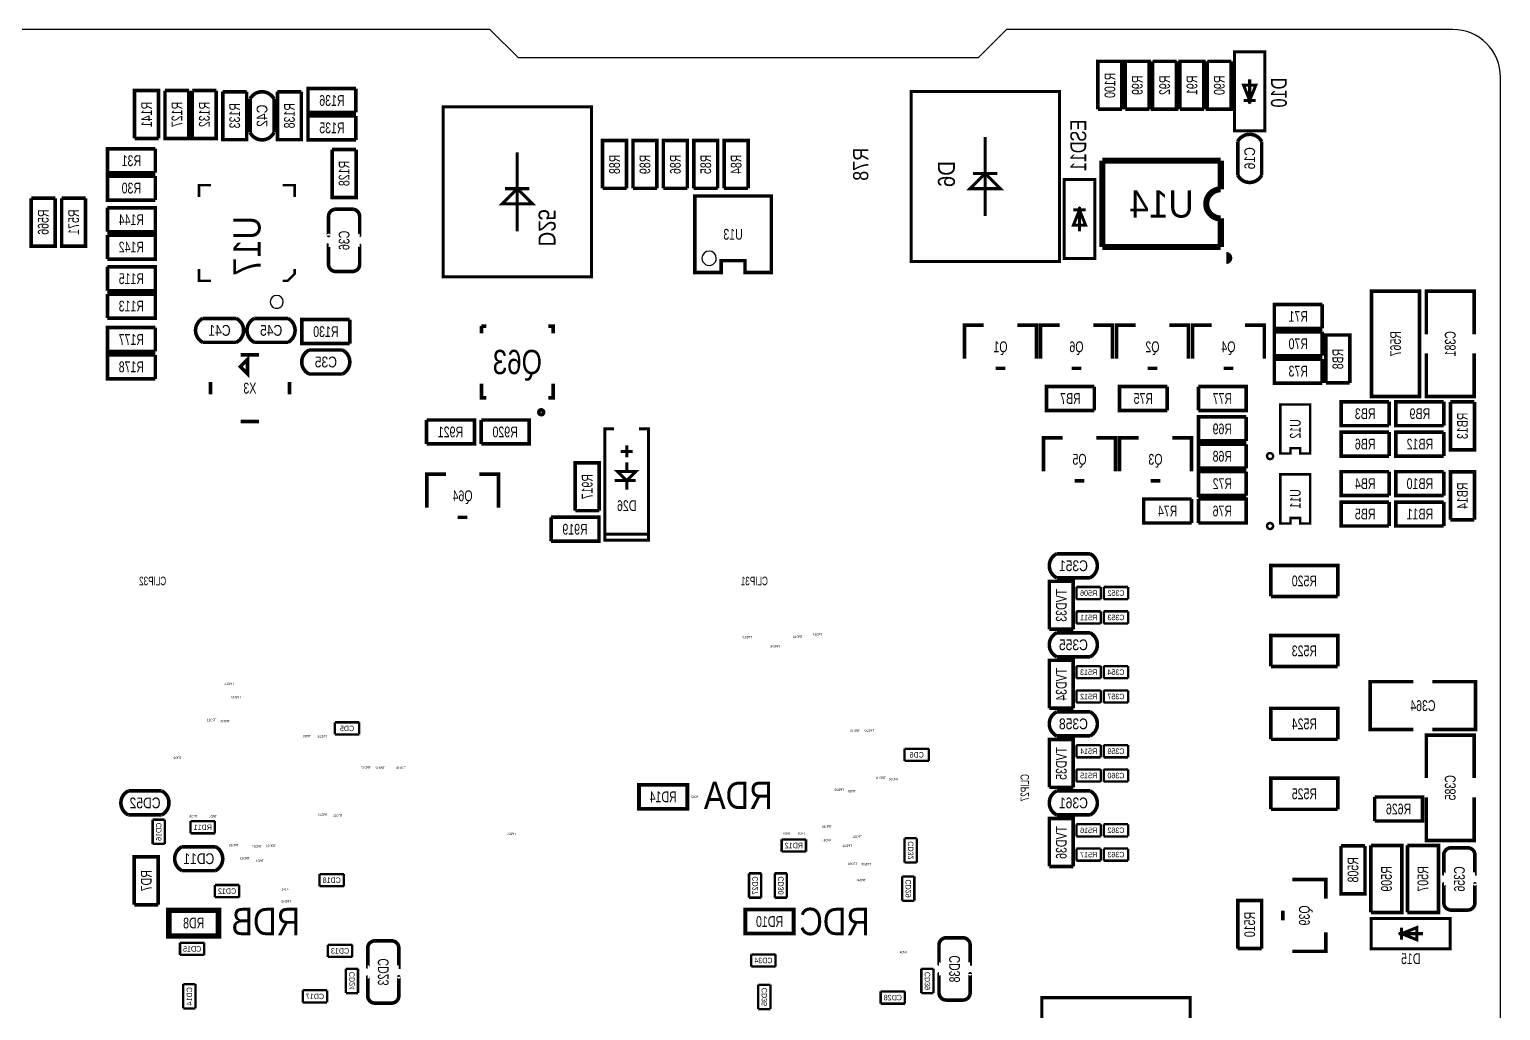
# Model space of a CAD drawing. Extents: x 0 to 194, y 0 to 132.
# Drawn here: x 132.5 to 194, y 91 to 132 of the extents above; entities that cross this region are included whole.
import ezdxf
from ezdxf.enums import TextEntityAlignment as Align

# ---------------------------------------------------------------- set-up
doc = ezdxf.new("R2010")
doc.units = 0
for name, color, linetype in [('BG_DESIGN_OUTLINE', 200, 'CONTINUOUS'), ('BG_SILKSCREEN_BOTTOM', 254, 'CONTINUOUS'), ('PG_SILKSCREEN_BOTTOM', 152, 'CONTINUOUS'), ('PG_SILKSCREEN_BOTTOM_OUTLINE', 152, 'CONTINUOUS'), ('RD_ASSEMBLY_BOTTOM', 142, 'CONTINUOUS')]:
    doc.layers.add(name, color=color, linetype=linetype)

msp = doc.modelspace()

# ---------------------------------------------------------------- linework, layer by layer
at = {"layer": 'BG_DESIGN_OUTLINE'}
msp.add_lwpolyline([(1.999996, 0), (131.372102, 0), (131.372102, 1.727962), (135.672068, 1.727962), (135.672068, 3.52806), (141.771878, 3.52806), (141.771878, 1.727962), (152.436068, 1.727962), (152.436068, 3.52806), (158.535878, 3.52806), (158.535878, 1.727962), (162.836352, 1.727962), (162.836352, 0), (192.000124, 0, 0.414201), (194.00012, 1.999996), (194.00012, 129.999994, 0.414202), (192.000124, 131.99999), (173.355, 131.99999), (172.16501, 130.81), (152.95499, 130.81), (151.765, 131.99999), (1.999996, 131.99999, 0.414213), (0, 129.999994), (0, 1.999996, 0.414212)], format="xyb", close=True, dxfattribs=at)
at = {"layer": 'BG_SILKSCREEN_BOTTOM', "const_width": 0.1524}
for points in [[(157.988, 100.457), (160.02, 100.457), (160.02, 99.441), (157.988, 99.441), (157.988, 100.457)], [(138.43, 95.25), (140.462, 95.25), (140.462, 94.107), (138.303, 94.107), (138.303, 95.25), (138.43, 95.25)], [(162.433, 95.25), (164.465, 95.25), (164.465, 94.234), (162.433, 94.234), (162.433, 95.25)]]:
    msp.add_lwpolyline(points, dxfattribs=at)
at = {"layer": 'PG_SILKSCREEN_BOTTOM'}
for points, const_width in [([(182.88, 131.064), (182.88, 127.762), (184.15, 127.762), (184.15, 131.064), (182.88, 131.064)], 0.127), ([(183.515, 129.032), (183.769, 129.667), (183.261, 129.667), (183.515, 129.032)], 0.127), ([(183.515, 129.921), (183.515, 128.905)], 0.127), ([(169.36593, 122.307096), (169.36593, 129.406904), (175.56607, 129.406904), (175.56607, 122.307096), (169.36593, 122.307096)], 0.127), ([(149.80793, 121.672096), (149.80793, 128.771904), (156.00807, 128.771904), (156.00807, 121.672096), (149.80793, 121.672096)], 0.127), ([(183.261, 129.032), (183.769, 129.032)], 0.127), ([(172.466, 124.206), (172.466, 127.508)], 0.127), ([(152.908, 123.571), (152.908, 126.873)], 0.127), ([(172.974, 125.349), (171.831, 125.349), (172.466, 125.984), (173.101, 125.349), (172.974, 125.349)], 0.127), ([(172.974, 125.984), (171.958, 125.984)], 0.127), ([(177.3555, 126.5174), (182.3085, 126.5174)], 0.254), ([(177.3555, 122.9106), (177.3555, 126.5174)], 0.254), ([(182.3085, 125.3236), (182.3085, 126.5174)], 0.254), ([(140.10386, 125.49378), (139.60602, 125.49378), (139.60602, 124.99594)], 0.09906), ([(143.10614, 125.49378), (143.60398, 125.49378), (143.60398, 124.99594)], 0.09906), ([(153.416, 124.714), (152.273, 124.714), (152.908, 125.349), (153.543, 124.714), (153.416, 124.714)], 0.127), ([(177.038, 122.428), (177.038, 125.73), (175.768, 125.73), (175.768, 122.428), (177.038, 122.428)], 0.127), ([(153.416, 125.349), (152.4, 125.349)], 0.127), ([(163.524946, 121.844054), (163.524946, 125.043946), (160.325054, 125.043946), (160.325054, 121.844054), (161.424874, 121.844054), (161.424874, 122.343926), (162.425126, 122.343926), (162.425126, 121.844054), (163.524946, 121.844054)], 0.150114), ([(176.403, 124.46), (176.149, 123.825), (176.657, 123.825), (176.403, 124.46)], 0.127), ([(176.657, 124.46), (176.149, 124.46)], 0.127), ([(176.403, 123.571), (176.403, 124.587)], 0.127), ([(182.3085, 122.9106), (182.3085, 124.1044)], 0.254), ([(177.3555, 122.9106), (182.3085, 122.9106)], 0.254), ([(139.60602, 121.99366), (139.60602, 121.49582), (140.10386, 121.49582)], 0.09906), ([(143.10614, 121.49582), (143.30426, 121.49582), (143.60398, 121.79554), (143.60398, 121.99366)], 0.09906), ([(151.407876, 119.610124), (151.608028, 119.610124)], 0.1524), ([(151.407876, 119.309896), (151.407876, 119.610124)], 0.1524), ([(154.207972, 119.610124), (154.408124, 119.610124), (154.408124, 119.309896)], 0.1524), ([(172.400976, 119.644922), (171.600876, 119.644922), (171.600876, 118.244874)], 0.150114), ([(174.601124, 118.244874), (174.601124, 119.644922), (173.801024, 119.644922)], 0.150114), ([(175.575976, 119.644922), (174.775876, 119.644922), (174.775876, 118.244874)], 0.150114), ([(177.776124, 118.244874), (177.776124, 119.644922), (176.976024, 119.644922)], 0.150114), ([(178.750976, 119.644922), (177.950876, 119.644922), (177.950876, 118.244874)], 0.150114), ([(180.951124, 118.244874), (180.951124, 119.644922), (180.151024, 119.644922)], 0.150114), ([(181.925976, 119.644922), (181.125876, 119.644922), (181.125876, 118.244874)], 0.150114), ([(184.126124, 118.244874), (184.126124, 119.644922), (183.326024, 119.644922)], 0.150114), ([(141.33195, 117.917722), (141.631924, 118.217696), (141.631924, 117.617748), (141.33195, 117.917722)], 0.150114), ([(141.351, 118.4148), (142.113, 118.4148)], 0.150114), ([(173.300898, 117.845078), (172.901102, 117.845078)], 0.150114), ([(176.475898, 117.845078), (176.076102, 117.845078)], 0.150114), ([(179.650898, 117.845078), (179.251102, 117.845078)], 0.150114), ([(182.825898, 117.845078), (182.426102, 117.845078)], 0.150114), ([(140.081, 117.2718), (140.081, 116.7638)], 0.150114), ([(143.383, 116.7638), (143.383, 117.2718)], 0.150114), ([(151.608028, 116.609876), (151.407876, 116.609876), (151.407876, 117.210078)], 0.1524), ([(154.408124, 117.210078), (154.408124, 116.609876), (154.207972, 116.609876)], 0.1524), ([(185.220102, 114.316002), (185.220102, 114.5159), (185.619898, 114.5159), (185.619898, 114.29111), (186.045094, 114.29111), (186.045094, 116.34089), (184.794906, 116.34089), (184.794906, 114.29111), (185.220102, 114.29111), (185.220102, 114.316002)], 0.100076), ([(141.351, 115.6208), (142.113, 115.6208)], 0.150114), ([(156.5656, 110.9218), (156.5656, 115.316), (156.9466, 115.316)], 0.127), ([(156.5656, 110.9218), (158.3944, 110.9218), (158.3944, 115.316), (157.988, 115.316)], 0.127), ([(175.702976, 114.945922), (174.902876, 114.945922), (174.902876, 113.545874)], 0.150114), ([(177.903124, 113.545874), (177.903124, 114.945922), (177.103024, 114.945922)], 0.150114), ([(178.877976, 114.945922), (178.077876, 114.945922), (178.077876, 113.545874)], 0.150114), ([(181.078124, 113.545874), (181.078124, 114.945922), (180.278024, 114.945922)], 0.150114), ([(157.226, 114.3762), (157.734, 114.3762)], 0.127), ([(157.226, 114.3762), (157.734, 114.3762)], 0.127), ([(157.48, 114.6302), (157.48, 114.1222)], 0.127), ([(157.48, 114.6302), (157.48, 114.1222)], 0.127), ([(157.48, 113.538), (157.48, 113.919)], 0.127), ([(149.921976, 113.421922), (149.121876, 113.421922), (149.121876, 112.021874)], 0.150114), ([(152.122124, 112.021874), (152.122124, 113.421922), (151.322024, 113.421922)], 0.150114), ([(156.972, 113.157), (157.861, 113.157)], 0.127), ([(157.48, 113.157), (157.099, 113.538), (157.861, 113.538), (157.48, 113.157)], 0.127), ([(157.48, 113.157), (157.48, 112.776)], 0.127), ([(176.602898, 113.146078), (176.203102, 113.146078)], 0.150114), ([(179.777898, 113.146078), (179.378102, 113.146078)], 0.150114), ([(185.220102, 111.395002), (185.220102, 111.5949), (185.619898, 111.5949), (185.619898, 111.37011), (186.045094, 111.37011), (186.045094, 113.41989), (184.794906, 113.41989), (184.794906, 111.37011), (185.220102, 111.37011), (185.220102, 111.395002)], 0.100076), ([(150.821898, 111.622078), (150.422102, 111.622078)], 0.150114), ([(156.5656, 110.9218), (156.5656, 110.6678), (158.3944, 110.6678), (158.3944, 110.9218)], 0.127), ([(186.700922, 95.696024), (186.700922, 96.496124), (185.300874, 96.496124)], 0.150114), ([(184.901078, 94.796102), (184.901078, 95.195898)], 0.150114), ([(191.897, 94.869), (188.595, 94.869), (188.595, 93.599), (191.897, 93.599), (191.897, 94.869)], 0.127), ([(185.300874, 93.495876), (186.700922, 93.495876), (186.700922, 94.295976)], 0.150114), ([(190.754, 94.234), (189.738, 94.234)], 0.127), ([(189.865, 94.234), (190.5, 93.98), (190.5, 94.488), (189.865, 94.234)], 0.127), ([(189.865, 94.488), (189.865, 93.98)], 0.127), ([(174.82693, 84.461096), (174.82693, 91.560904), (181.02707, 91.560904), (181.02707, 84.461096), (174.82693, 84.461096)], 0.127)]:
    msp.add_lwpolyline(points, dxfattribs=dict(at, const_width=const_width))
for points, const_width in [([(182.3085, 124.1044, -1), (182.3085, 125.3236)], 0.254), ([(182.5371, 122.5804, -0.994932), (182.53583, 122.33021, -0.994932)], 0.249936), ([(154.008074, 116.009928, 0.999451), (153.807922, 116.010182, 1.00055), (154.008074, 116.009928)], 0.1524), ([(184.4929, 114.180874, 0.999992), (184.239154, 114.181128, 1.000008), (184.4929, 114.180874)], 0.100076), ([(184.4929, 111.259874, 0.999992), (184.239154, 111.260128, 1.000008), (184.4929, 111.259874)], 0.100076)]:
    msp.add_lwpolyline(points, format="xyb", dxfattribs=dict(at, const_width=const_width))
for points in [[(161.224976, 122.444002, 1), (160.625024, 122.443998, 1)], [(143.124428, 120.624854, 1), (142.585572, 120.624746, 1)]]:
    msp.add_lwpolyline(points, format="xyb", close=True, dxfattribs=at)
at = {"layer": 'PG_SILKSCREEN_BOTTOM_OUTLINE'}
for points, const_width in [([(177.17262, 128.66624), (177.17262, 130.66776), (178.17338, 130.66776), (178.17338, 128.66624)], 0.150114), ([(178.31562, 128.66624), (178.31562, 130.66776), (179.31638, 130.66776), (179.31638, 128.66624)], 0.150114), ([(180.45938, 130.66776), (180.45938, 128.66624), (179.45862, 128.66624), (179.45862, 130.66776)], 0.150114), ([(179.45862, 130.66776), (180.45938, 130.66776)], 0.150114), ([(180.60162, 128.66624), (180.60162, 130.66776), (181.60238, 130.66776), (181.60238, 128.66624)], 0.150114), ([(182.74538, 130.66776), (182.74538, 128.66624), (181.74462, 128.66624), (181.74462, 130.66776)], 0.150114), ([(181.74462, 130.66776), (182.74538, 130.66776)], 0.150114), ([(136.91362, 127.44704), (136.91362, 129.44856), (137.91438, 129.44856), (137.91438, 127.44704)], 0.150114), ([(139.18438, 129.44856), (139.18438, 127.44704), (138.18362, 127.44704), (138.18362, 129.44856)], 0.150114), ([(138.18362, 129.44856), (139.18438, 129.44856)], 0.150114), ([(140.32738, 129.44856), (140.32738, 127.44704), (139.32662, 127.44704), (139.32662, 129.44856)], 0.150114), ([(139.32662, 129.44856), (140.32738, 129.44856)], 0.150114), ([(141.59738, 129.39776), (141.59738, 127.39624), (140.59662, 127.39624), (140.59662, 129.39776)], 0.150114), ([(140.59662, 129.39776), (141.59738, 129.39776)], 0.150114), ([(141.739874, 127.696976), (141.739874, 129.097024)], 0.150114), ([(142.740126, 127.696976), (142.740126, 129.097024)], 0.150114), ([(143.88338, 129.39776), (143.88338, 127.39624), (142.88262, 127.39624), (142.88262, 129.39776)], 0.150114), ([(142.88262, 129.39776), (143.88338, 129.39776)], 0.150114), ([(146.16176, 128.53162), (144.16024, 128.53162), (144.16024, 129.53238), (146.16176, 129.53238)], 0.150114), ([(146.16176, 129.53238), (146.16176, 128.53162)], 0.150114), ([(178.17338, 128.66624), (177.17262, 128.66624)], 0.150114), ([(179.31638, 128.66624), (178.31562, 128.66624)], 0.150114), ([(181.60238, 128.66624), (180.60162, 128.66624)], 0.150114), ([(146.16176, 127.38862), (144.16024, 127.38862), (144.16024, 128.38938), (146.16176, 128.38938)], 0.150114), ([(146.16176, 128.38938), (146.16176, 127.38862)], 0.150114), ([(137.91438, 127.44704), (136.91362, 127.44704)], 0.150114), ([(156.47162, 125.36424), (156.47162, 127.36576), (157.47238, 127.36576), (157.47238, 125.36424)], 0.150114), ([(157.74162, 125.36424), (157.74162, 127.36576), (158.74238, 127.36576), (158.74238, 125.36424)], 0.150114), ([(159.01162, 125.36424), (159.01162, 127.36576), (160.01238, 127.36576), (160.01238, 125.36424)], 0.150114), ([(160.28162, 125.36424), (160.28162, 127.36576), (161.28238, 127.36576), (161.28238, 125.36424)], 0.150114), ([(161.55162, 125.36424), (161.55162, 127.36576), (162.55238, 127.36576), (162.55238, 125.36424)], 0.150114), ([(183.014874, 125.918976), (183.014874, 127.319024)], 0.150114), ([(184.015126, 125.918976), (184.015126, 127.319024)], 0.150114), ([(137.77976, 126.01702), (135.77824, 126.01702), (135.77824, 127.01778), (137.77976, 127.01778)], 0.150114), ([(137.77976, 127.01778), (137.77976, 126.01702)], 0.150114), ([(146.16938, 126.98476), (146.16938, 124.98324), (145.16862, 124.98324), (145.16862, 126.98476)], 0.150114), ([(145.16862, 126.98476), (146.16938, 126.98476)], 0.150114), ([(137.77976, 124.87402), (135.77824, 124.87402), (135.77824, 125.87478), (137.77976, 125.87478)], 0.150114), ([(137.77976, 125.87478), (137.77976, 124.87402)], 0.150114), ([(157.47238, 125.36424), (156.47162, 125.36424)], 0.150114), ([(158.74238, 125.36424), (157.74162, 125.36424)], 0.150114), ([(160.01238, 125.36424), (159.01162, 125.36424)], 0.150114), ([(161.28238, 125.36424), (160.28162, 125.36424)], 0.150114), ([(162.55238, 125.36424), (161.55162, 125.36424)], 0.150114), ([(133.59638, 124.95276), (133.59638, 122.95124), (132.59562, 122.95124), (132.59562, 124.95276)], 0.150114), ([(132.59562, 124.95276), (133.59638, 124.95276)], 0.150114), ([(134.86638, 124.95276), (134.86638, 122.95124), (133.86562, 122.95124), (133.86562, 124.95276)], 0.150114), ([(133.86562, 124.95276), (134.86638, 124.95276)], 0.150114), ([(135.77824, 124.55398), (137.77976, 124.55398), (137.77976, 123.55322), (135.77824, 123.55322)], 0.150114), ([(135.77824, 123.55322), (135.77824, 124.55398)], 0.150114), ([(135.77824, 123.41098), (137.77976, 123.41098), (137.77976, 122.41022), (135.77824, 122.41022)], 0.150114), ([(135.77824, 122.41022), (135.77824, 123.41098)], 0.150114), ([(135.77824, 122.09018), (137.77976, 122.09018), (137.77976, 121.08942), (135.77824, 121.08942)], 0.150114), ([(135.77824, 121.08942), (135.77824, 122.09018)], 0.150114), ([(188.611002, 118.47195), (188.611002, 116.672106), (190.610998, 116.672106), (190.610998, 121.071894), (188.611002, 121.071894), (188.611002, 116.672106), (190.610998, 116.672106)], 0.150114), ([(190.897002, 119.27205), (190.897002, 121.071894), (192.896998, 121.071894), (192.896998, 119.27205)], 0.150114), ([(135.77824, 120.94718), (137.77976, 120.94718), (137.77976, 119.94642), (135.77824, 119.94642)], 0.150114), ([(135.77824, 119.94642), (135.77824, 120.94718)], 0.150114), ([(186.54776, 119.51462), (184.54624, 119.51462), (184.54624, 120.51538), (186.54776, 120.51538)], 0.150114), ([(186.54776, 120.51538), (186.54776, 119.51462)], 0.150114), ([(141.162024, 119.930926), (139.761976, 119.930926)], 0.150114), ([(141.920976, 119.930926), (143.321024, 119.930926)], 0.150114), ([(145.90776, 118.87962), (143.90624, 118.87962), (143.90624, 119.88038), (145.90776, 119.88038)], 0.150114), ([(145.90776, 119.88038), (145.90776, 118.87962)], 0.150114), ([(137.77976, 118.54942), (135.77824, 118.54942), (135.77824, 119.55018), (137.77976, 119.55018)], 0.150114), ([(137.77976, 119.55018), (137.77976, 118.54942)], 0.150114), ([(186.54776, 118.37162), (184.54624, 118.37162), (184.54624, 119.37238), (186.54776, 119.37238)], 0.150114), ([(186.54776, 119.37238), (186.54776, 118.37162)], 0.150114), ([(186.69762, 117.23624), (186.69762, 119.23776), (187.69838, 119.23776), (187.69838, 117.23624)], 0.150114), ([(141.162024, 118.930674), (139.761976, 118.930674)], 0.150114), ([(141.920976, 118.930674), (143.321024, 118.930674)], 0.150114), ([(144.206976, 118.610126), (145.607024, 118.610126)], 0.150114), ([(137.77976, 117.40642), (135.77824, 117.40642), (135.77824, 118.40718), (137.77976, 118.40718)], 0.150114), ([(137.77976, 118.40718), (137.77976, 117.40642)], 0.150114), ([(186.54776, 117.22862), (184.54624, 117.22862), (184.54624, 118.22938), (186.54776, 118.22938)], 0.150114), ([(186.54776, 118.22938), (186.54776, 117.22862)], 0.150114), ([(190.897002, 118.47195), (190.897002, 116.672106), (192.896998, 116.672106), (192.896998, 118.47195)], 0.150114), ([(144.206976, 117.609874), (145.607024, 117.609874)], 0.150114), ([(177.02276, 116.08562), (175.02124, 116.08562), (175.02124, 117.08638), (177.02276, 117.08638)], 0.150114), ([(177.02276, 117.08638), (177.02276, 116.08562)], 0.150114), ([(180.07076, 116.08562), (178.06924, 116.08562), (178.06924, 117.08638), (180.07076, 117.08638)], 0.150114), ([(180.07076, 117.08638), (180.07076, 116.08562)], 0.150114), ([(181.37124, 117.08638), (183.37276, 117.08638), (183.37276, 116.08562), (181.37124, 116.08562)], 0.150114), ([(181.37124, 116.08562), (181.37124, 117.08638)], 0.150114), ([(187.69838, 117.23624), (186.69762, 117.23624)], 0.150114), ([(189.34176, 115.45062), (187.34024, 115.45062), (187.34024, 116.45138), (189.34176, 116.45138)], 0.150114), ([(189.34176, 116.45138), (189.34176, 115.45062)], 0.150114), ([(191.62776, 115.45062), (189.62624, 115.45062), (189.62624, 116.45138), (191.62776, 116.45138)], 0.150114), ([(191.62776, 116.45138), (191.62776, 115.45062)], 0.150114), ([(192.90538, 116.44376), (192.90538, 114.44224), (191.90462, 114.44224), (191.90462, 116.44376)], 0.150114), ([(191.90462, 116.44376), (192.90538, 116.44376)], 0.150114), ([(149.11324, 115.68938), (151.11476, 115.68938), (151.11476, 114.68862), (149.11324, 114.68862)], 0.150114), ([(149.11324, 114.68862), (149.11324, 115.68938)], 0.150114), ([(151.39924, 115.68938), (153.40076, 115.68938), (153.40076, 114.68862), (151.39924, 114.68862)], 0.150114), ([(151.39924, 114.68862), (151.39924, 115.68938)], 0.150114), ([(183.37276, 114.81562), (181.37124, 114.81562), (181.37124, 115.81638), (183.37276, 115.81638)], 0.150114), ([(183.37276, 115.81638), (183.37276, 114.81562)], 0.150114), ([(189.34176, 114.18062), (187.34024, 114.18062), (187.34024, 115.18138), (189.34176, 115.18138)], 0.150114), ([(189.34176, 115.18138), (189.34176, 114.18062)], 0.150114), ([(191.62776, 114.18062), (189.62624, 114.18062), (189.62624, 115.18138), (191.62776, 115.18138)], 0.150114), ([(191.62776, 115.18138), (191.62776, 114.18062)], 0.150114), ([(183.37276, 113.67262), (181.37124, 113.67262), (181.37124, 114.67338), (183.37276, 114.67338)], 0.150114), ([(183.37276, 114.67338), (183.37276, 113.67262)], 0.150114), ([(155.32862, 111.90224), (155.32862, 113.90376), (156.32938, 113.90376), (156.32938, 111.90224)], 0.150114), ([(183.37276, 112.52962), (181.37124, 112.52962), (181.37124, 113.53038), (183.37276, 113.53038)], 0.150114), ([(183.37276, 113.53038), (183.37276, 112.52962)], 0.150114), ([(189.34176, 112.52962), (187.34024, 112.52962), (187.34024, 113.53038), (189.34176, 113.53038)], 0.150114), ([(189.34176, 113.53038), (189.34176, 112.52962)], 0.150114), ([(191.62776, 112.52962), (189.62624, 112.52962), (189.62624, 113.53038), (191.62776, 113.53038)], 0.150114), ([(191.62776, 113.53038), (191.62776, 112.52962)], 0.150114), ([(191.90462, 111.52124), (191.90462, 113.52276), (192.90538, 113.52276), (192.90538, 111.52124)], 0.150114), ([(156.32938, 111.90224), (155.32862, 111.90224)], 0.150114), ([(181.08676, 111.38662), (179.08524, 111.38662), (179.08524, 112.38738), (181.08676, 112.38738)], 0.150114), ([(181.08676, 112.38738), (181.08676, 111.38662)], 0.150114), ([(181.37124, 112.38738), (183.37276, 112.38738), (183.37276, 111.38662), (181.37124, 111.38662)], 0.150114), ([(181.37124, 111.38662), (181.37124, 112.38738)], 0.150114), ([(189.34176, 111.25962), (187.34024, 111.25962), (187.34024, 112.26038), (189.34176, 112.26038)], 0.150114), ([(189.34176, 112.26038), (189.34176, 111.25962)], 0.150114), ([(191.62776, 111.25962), (189.62624, 111.25962), (189.62624, 112.26038), (191.62776, 112.26038)], 0.150114), ([(191.62776, 112.26038), (191.62776, 111.25962)], 0.150114), ([(154.32024, 111.62538), (156.32176, 111.62538), (156.32176, 110.62462), (154.32024, 110.62462)], 0.150114), ([(154.32024, 110.62462), (154.32024, 111.62538)], 0.150114), ([(192.90538, 111.52124), (191.90462, 111.52124)], 0.150114), ([(175.448976, 110.101126), (176.849024, 110.101126)], 0.150114), ([(184.404, 108.3183), (184.404, 109.6137), (187.198, 109.6137), (187.198, 108.3183)], 0.150114), ([(175.14062, 106.94924), (175.14062, 108.95076), (176.14138, 108.95076), (176.14138, 106.94924)], 0.150114), ([(175.448976, 109.100874), (176.849024, 109.100874)], 0.150114), ([(177.292, 108.712), (176.276, 108.712)], 0.100076), ([(176.276, 108.712), (176.276, 108.204)], 0.100076), ([(176.276, 108.204), (177.292, 108.204)], 0.100076), ([(177.292, 108.204), (177.292, 108.712)], 0.100076), ([(178.435, 108.712), (177.419, 108.712)], 0.100076), ([(177.419, 108.712), (177.419, 108.204)], 0.100076), ([(177.419, 108.204), (178.435, 108.204)], 0.100076), ([(178.435, 108.204), (178.435, 108.712)], 0.100076), ([(187.198, 108.3183), (184.400952, 108.3183)], 0.150114), ([(177.292, 107.696), (176.276, 107.696)], 0.100076), ([(176.276, 107.696), (176.276, 107.188)], 0.100076), ([(177.292, 107.188), (177.292, 107.696)], 0.100076), ([(178.435, 107.696), (177.419, 107.696)], 0.100076), ([(177.419, 107.696), (177.419, 107.188)], 0.100076), ([(178.435, 107.188), (178.435, 107.696)], 0.100076), ([(176.14138, 106.94924), (175.14062, 106.94924)], 0.150114), ([(176.276, 107.188), (177.292, 107.188)], 0.100076), ([(177.419, 107.188), (178.435, 107.188)], 0.100076), ([(175.448976, 106.799126), (176.849024, 106.799126)], 0.150114), ([(184.404, 105.3973), (184.404, 106.6927), (187.198, 106.6927), (187.198, 105.3973)], 0.150114), ([(175.448976, 105.798874), (176.849024, 105.798874)], 0.150114), ([(175.14062, 103.64724), (175.14062, 105.64876), (176.14138, 105.64876), (176.14138, 103.64724)], 0.150114), ([(177.292, 105.41), (176.276, 105.41)], 0.100076), ([(176.276, 105.41), (176.276, 104.902)], 0.100076), ([(177.292, 104.902), (177.292, 105.41)], 0.100076), ([(178.435, 105.41), (177.419, 105.41)], 0.100076), ([(177.419, 105.41), (177.419, 104.902)], 0.100076), ([(178.435, 104.902), (178.435, 105.41)], 0.100076), ([(187.198, 105.3973), (184.400952, 105.3973)], 0.150114), ([(176.276, 104.902), (177.292, 104.902)], 0.100076), ([(177.419, 104.902), (178.435, 104.902)], 0.100076), ([(190.35395, 102.759002), (188.554106, 102.759002), (188.554106, 104.758998), (190.35395, 104.758998)], 0.150114), ([(191.15405, 102.759002), (192.953894, 102.759002), (192.953894, 104.758998), (191.15405, 104.758998)], 0.150114), ([(177.292, 104.394), (176.276, 104.394)], 0.100076), ([(176.276, 104.394), (176.276, 103.886)], 0.100076), ([(176.276, 103.886), (177.292, 103.886)], 0.100076), ([(177.292, 103.886), (177.292, 104.394)], 0.100076), ([(178.435, 104.394), (177.419, 104.394)], 0.100076), ([(177.419, 104.394), (177.419, 103.886)], 0.100076), ([(177.419, 103.886), (178.435, 103.886)], 0.100076), ([(178.435, 103.886), (178.435, 104.394)], 0.100076), ([(176.14138, 103.64724), (175.14062, 103.64724)], 0.150114), ([(175.448976, 103.497126), (176.849024, 103.497126)], 0.150114), ([(184.404, 102.3493), (184.404, 103.6447), (187.198, 103.6447), (187.198, 102.3493)], 0.150114), ([(146.300952, 103.061516), (145.284952, 103.061516)], 0.100076), ([(145.284952, 103.061516), (145.284952, 102.553516)], 0.100076), ([(146.300952, 102.553516), (146.300952, 103.061516)], 0.100076), ([(145.284952, 102.553516), (146.300952, 102.553516)], 0.100076), ([(175.14062, 100.34524), (175.14062, 102.34676), (176.14138, 102.34676), (176.14138, 100.34524)], 0.150114), ([(175.448976, 102.496874), (176.849024, 102.496874)], 0.150114), ([(177.292, 102.108), (176.276, 102.108)], 0.100076), ([(176.276, 102.108), (176.276, 101.6)], 0.100076), ([(177.292, 101.6), (177.292, 102.108)], 0.100076), ([(178.435, 102.108), (177.419, 102.108)], 0.100076), ([(177.419, 102.108), (177.419, 101.6)], 0.100076), ([(178.435, 101.6), (178.435, 102.108)], 0.100076), ([(187.198, 102.3493), (184.400952, 102.3493)], 0.150114), ([(192.896998, 100.73005), (192.896998, 102.529894), (190.897002, 102.529894), (190.897002, 100.73005)], 0.150114), ([(170.10888, 101.959156), (169.09288, 101.959156)], 0.100076), ([(169.09288, 101.959156), (169.09288, 101.451156)], 0.100076), ([(169.09288, 101.451156), (170.10888, 101.451156)], 0.100076), ([(170.10888, 101.451156), (170.10888, 101.959156)], 0.100076), ([(176.276, 101.6), (177.292, 101.6)], 0.100076), ([(177.419, 101.6), (178.435, 101.6)], 0.100076), ([(177.292, 101.092), (176.276, 101.092)], 0.100076), ([(176.276, 101.092), (176.276, 100.584)], 0.100076), ([(177.292, 100.584), (177.292, 101.092)], 0.100076), ([(178.435, 101.092), (177.419, 101.092)], 0.100076), ([(177.419, 101.092), (177.419, 100.584)], 0.100076), ([(178.435, 100.584), (178.435, 101.092)], 0.100076), ([(136.650476, 100.195126), (138.050524, 100.195126)], 0.150114), ([(160.00476, 99.44862), (158.00324, 99.44862), (158.00324, 100.44938), (160.00476, 100.44938)], 0.150114), ([(160.00476, 100.44938), (160.00476, 99.44862)], 0.150114), ([(176.14138, 100.34524), (175.14062, 100.34524)], 0.150114), ([(175.448976, 100.195126), (176.849024, 100.195126)], 0.150114), ([(176.276, 100.584), (177.292, 100.584)], 0.100076), ([(177.419, 100.584), (178.435, 100.584)], 0.100076), ([(184.404, 99.4283), (184.404, 100.7237), (187.198, 100.7237), (187.198, 99.4283)], 0.150114), ([(188.73724, 99.94138), (190.73876, 99.94138), (190.73876, 98.94062), (188.73724, 98.94062)], 0.150114), ([(188.73724, 98.94062), (188.73724, 99.94138)], 0.150114), ([(192.896998, 99.92995), (192.896998, 98.130106), (190.897002, 98.130106), (190.897002, 99.92995)], 0.150114), ([(136.650476, 99.194874), (138.050524, 99.194874)], 0.150114), ([(138.176, 98.9965), (137.668, 98.9965)], 0.100076), ([(137.668, 98.9965), (137.668, 97.9805)], 0.100076), ([(138.176, 97.9805), (138.176, 98.9965)], 0.100076), ([(175.14062, 97.04324), (175.14062, 99.04476), (176.14138, 99.04476), (176.14138, 97.04324)], 0.150114), ([(175.448976, 99.194874), (176.849024, 99.194874)], 0.150114), ([(187.198, 99.4283), (184.400952, 99.4283)], 0.150114), ([(140.2715, 98.933), (139.2555, 98.933)], 0.100076), ([(139.2555, 98.933), (139.2555, 98.425)], 0.100076), ([(139.2555, 98.425), (140.2715, 98.425)], 0.100076), ([(140.2715, 98.425), (140.2715, 98.933)], 0.100076), ([(177.292, 98.806), (176.276, 98.806)], 0.100076), ([(176.276, 98.806), (176.276, 98.298)], 0.100076), ([(177.292, 98.298), (177.292, 98.806)], 0.100076), ([(178.435, 98.806), (177.419, 98.806)], 0.100076), ([(177.419, 98.806), (177.419, 98.298)], 0.100076), ([(178.435, 98.298), (178.435, 98.806)], 0.100076), ([(137.668, 97.9805), (138.176, 97.9805)], 0.100076), ([(138.897106, 97.865184), (140.297154, 97.865184)], 0.150114), ([(164.973, 98.171), (163.957, 98.171)], 0.100076), ([(163.957, 98.171), (163.957, 97.663)], 0.100076), ([(164.973, 97.663), (164.973, 98.171)], 0.100076), ([(169.09288, 98.219006), (169.09288, 97.203006)], 0.100076), ([(169.60088, 98.219006), (169.09288, 98.219006)], 0.100076), ([(169.60088, 97.203006), (169.60088, 98.219006)], 0.100076), ([(176.276, 98.298), (177.292, 98.298)], 0.100076), ([(177.292, 97.79), (176.276, 97.79)], 0.100076), ([(176.276, 97.79), (176.276, 97.282)], 0.100076), ([(177.292, 97.282), (177.292, 97.79)], 0.100076), ([(177.419, 98.298), (178.435, 98.298)], 0.100076), ([(178.435, 97.79), (177.419, 97.79)], 0.100076), ([(177.419, 97.79), (177.419, 97.282)], 0.100076), ([(178.435, 97.282), (178.435, 97.79)], 0.100076), ([(188.33338, 97.90176), (188.33338, 95.90024), (187.33262, 95.90024), (187.33262, 97.90176)], 0.150114), ([(187.33262, 97.90176), (188.33338, 97.90176)], 0.150114), ([(188.5823, 95.123), (188.5823, 97.920048)], 0.150114), ([(188.5823, 97.917), (189.8777, 97.917), (189.8777, 95.123), (188.5823, 95.123)], 0.150114), ([(190.1063, 95.123), (190.1063, 97.920048)], 0.150114), ([(190.1063, 97.917), (191.4017, 97.917), (191.4017, 95.123), (190.1063, 95.123)], 0.150114), ([(136.89965, 95.443802), (136.89965, 97.445322), (137.90041, 97.445322), (137.90041, 95.443802)], 0.150114), ([(163.957, 97.663), (164.973, 97.663)], 0.100076), ([(169.09288, 97.203006), (169.60088, 97.203006)], 0.100076), ([(176.276, 97.282), (177.292, 97.282)], 0.100076), ([(177.419, 97.282), (178.435, 97.282)], 0.100076), ([(138.897106, 96.864932), (140.297154, 96.864932)], 0.150114), ([(145.660872, 96.721676), (144.644872, 96.721676)], 0.100076), ([(144.644872, 96.721676), (144.644872, 96.213676)], 0.100076), ([(145.660872, 96.213676), (145.660872, 96.721676)], 0.100076), ([(163.100004, 96.754442), (162.592004, 96.754442)], 0.100076), ([(162.592004, 96.754442), (162.592004, 95.738442)], 0.100076), ([(163.100004, 95.738442), (163.100004, 96.754442)], 0.100076), ([(164.17417, 96.754442), (163.66617, 96.754442)], 0.100076), ([(163.66617, 96.754442), (163.66617, 95.738442)], 0.100076), ([(164.17417, 95.738442), (164.17417, 96.754442)], 0.100076), ([(168.993058, 96.626934), (168.993058, 95.610934)], 0.100076), ([(169.501058, 96.626934), (168.993058, 96.626934)], 0.100076), ([(169.501058, 95.610934), (169.501058, 96.626934)], 0.100076), ([(176.14138, 97.04324), (175.14062, 97.04324)], 0.150114), ([(141.2875, 96.266), (140.2715, 96.266)], 0.100076), ([(140.2715, 96.266), (140.2715, 95.758)], 0.100076), ([(141.2875, 95.758), (141.2875, 96.266)], 0.100076), ([(144.644872, 96.213676), (145.660872, 96.213676)], 0.100076), ([(137.90041, 95.443802), (136.89965, 95.443802)], 0.150114), ([(140.2715, 95.758), (141.2875, 95.758)], 0.100076), ([(162.44824, 95.24238), (164.44976, 95.24238), (164.44976, 94.24162), (162.44824, 94.24162)], 0.150114), ([(162.44824, 94.24162), (162.44824, 95.24238)], 0.150114), ([(162.592004, 95.738442), (163.100004, 95.738442)], 0.100076), ([(163.66617, 95.738442), (164.17417, 95.738442)], 0.100076), ([(168.993058, 95.610934), (169.501058, 95.610934)], 0.100076), ([(183.01462, 93.61424), (183.01462, 95.61576), (184.01538, 95.61576), (184.01538, 93.61424)], 0.150114), ([(138.38174, 95.17888), (140.38326, 95.17888), (140.38326, 94.17812), (138.38174, 94.17812)], 0.150114), ([(138.38174, 94.17812), (138.38174, 95.17888)], 0.150114), ([(139.827, 93.853), (138.811, 93.853)], 0.100076), ([(138.811, 93.853), (138.811, 93.345)], 0.100076), ([(139.827, 93.345), (139.827, 93.853)], 0.100076), ([(146.009106, 93.768926), (144.993106, 93.768926)], 0.100076), ([(144.993106, 93.768926), (144.993106, 93.260926)], 0.100076), ([(146.009106, 93.260926), (146.009106, 93.768926)], 0.100076), ([(184.01538, 93.61424), (183.01462, 93.61424)], 0.150114), ([(138.811, 93.345), (139.827, 93.345)], 0.100076), ([(144.993106, 93.260926), (146.009106, 93.260926)], 0.100076), ([(163.700968, 93.36913), (162.684968, 93.36913)], 0.100076), ([(162.684968, 93.36913), (162.684968, 92.86113)], 0.100076), ([(162.684968, 92.86113), (163.700968, 92.86113)], 0.100076), ([(163.700968, 92.86113), (163.700968, 93.36913)], 0.100076), ([(146.250914, 92.768928), (145.742914, 92.768928)], 0.100076), ([(145.742914, 92.768928), (145.742914, 91.752928)], 0.100076), ([(146.250914, 91.752928), (146.250914, 92.768928)], 0.100076), ([(170.300904, 92.768928), (169.792904, 92.768928)], 0.100076), ([(169.792904, 92.768928), (169.792904, 91.752928)], 0.100076), ([(170.300904, 91.752928), (170.300904, 92.768928)], 0.100076), ([(138.94943, 92.126562), (138.94943, 91.110562)], 0.100076), ([(139.45743, 92.126562), (138.94943, 92.126562)], 0.100076), ([(139.45743, 91.110562), (139.45743, 92.126562)], 0.100076), ([(144.95907, 91.869006), (143.94307, 91.869006)], 0.100076), ([(143.94307, 91.869006), (143.94307, 91.361006)], 0.100076), ([(144.95907, 91.361006), (144.95907, 91.869006)], 0.100076), ([(145.742914, 91.752928), (146.250914, 91.752928)], 0.100076), ([(162.97783, 92.101162), (162.97783, 91.085162)], 0.100076), ([(163.48583, 92.101162), (162.97783, 92.101162)], 0.100076), ([(163.48583, 91.085162), (163.48583, 92.101162)], 0.100076), ([(169.108882, 91.818968), (168.092882, 91.818968)], 0.100076), ([(168.092882, 91.818968), (168.092882, 91.310968)], 0.100076), ([(169.108882, 91.310968), (169.108882, 91.818968)], 0.100076), ([(169.792904, 91.752928), (170.300904, 91.752928)], 0.100076), ([(138.94943, 91.110562), (139.45743, 91.110562)], 0.100076), ([(143.94307, 91.361006), (144.95907, 91.361006)], 0.100076), ([(162.97783, 91.085162), (163.48583, 91.085162)], 0.100076), ([(168.092882, 91.310968), (169.108882, 91.310968)], 0.100076)]:
    msp.add_lwpolyline(points, dxfattribs=dict(at, const_width=const_width))
at = {"layer": 'PG_SILKSCREEN_BOTTOM_OUTLINE', "const_width": 0.150114}
for points in [[(142.740126, 129.097024, 0.600046), (141.739874, 129.097024)], [(142.740126, 127.696976, -0.618077), (141.739874, 127.696976)], [(184.015126, 127.319024, 0.600046), (183.014874, 127.319024)], [(184.015126, 125.918976, -0.618077), (183.014874, 125.918976)], [(145.0213, 123.394724, -0.919612), (145.019014, 123.394724), (145.019014, 124.189998, -0.41419), (145.318988, 124.489972), (146.019012, 124.489972, -0.41419), (146.318986, 124.189998), (146.318986, 123.39701, -0.414214), (146.3167, 123.394724)], [(145.0213, 122.985276), (145.019014, 122.985276), (145.019014, 122.190002, 0.41419), (145.318988, 121.890028), (146.019012, 121.890028, 0.41419), (146.318986, 122.190002), (146.318986, 122.98299, 0.414214), (146.3167, 122.985276)], [(139.761976, 119.930926, 0.600046), (139.761976, 118.930674)], [(141.162024, 119.930926, -0.618077), (141.162024, 118.930674)], [(141.920976, 118.930674, -0.618077), (141.920976, 119.930926)], [(143.321024, 118.930674, 0.600046), (143.321024, 119.930926)], [(144.206976, 117.609874, -0.618077), (144.206976, 118.610126)], [(145.607024, 117.609874, 0.600046), (145.607024, 118.610126)], [(175.448976, 109.100874, -0.618077), (175.448976, 110.101126)], [(176.849024, 109.100874, 0.600046), (176.849024, 110.101126)], [(175.448976, 105.798874, -0.618077), (175.448976, 106.799126)], [(176.849024, 105.798874, 0.600046), (176.849024, 106.799126)], [(175.448976, 102.496874, -0.618077), (175.448976, 103.497126)], [(176.849024, 102.496874, 0.600046), (176.849024, 103.497126)], [(136.650476, 99.194874, -0.618077), (136.650476, 100.195126)], [(138.050524, 99.194874, 0.600046), (138.050524, 100.195126)], [(175.448976, 99.194874, -0.618077), (175.448976, 100.195126)], [(176.849024, 99.194874, 0.600046), (176.849024, 100.195126)], [(138.897106, 96.864932, -0.618077), (138.897106, 97.865184)], [(140.297154, 96.864932, 0.600046), (140.297154, 97.865184)], [(192.9257, 96.724724), (192.927986, 96.724724), (192.927986, 97.519998, 0.41419), (192.628012, 97.819972), (191.927988, 97.819972, 0.41419), (191.628014, 97.519998), (191.628014, 96.72701, 0.414214), (191.6303, 96.724724)], [(192.9257, 96.315276, -0.919612), (192.927986, 96.315276), (192.927986, 95.520002, -0.41419), (192.628012, 95.220028), (191.927988, 95.220028, -0.41419), (191.628014, 95.520002), (191.628014, 96.31299, -0.414214), (191.6303, 96.315276)], [(171.82973, 92.966286), (171.832016, 92.966286), (171.832016, 93.76156, 0.41419), (171.532042, 94.061534), (170.832018, 94.061534, 0.41419), (170.532044, 93.76156), (170.532044, 92.968572, 0.414214), (170.53433, 92.966286)], [(147.95373, 92.839286), (147.956016, 92.839286), (147.956016, 93.63456, 0.41419), (147.656042, 93.934534), (146.956018, 93.934534, 0.41419), (146.656044, 93.63456), (146.656044, 92.841572, 0.414214), (146.65833, 92.839286)], [(147.95373, 92.429838, -0.919612), (147.956016, 92.429838), (147.956016, 91.634564, -0.41419), (147.656042, 91.33459), (146.956018, 91.33459, -0.41419), (146.656044, 91.634564), (146.656044, 92.427552, -0.414214), (146.65833, 92.429838)], [(171.82973, 92.556838, -0.919612), (171.832016, 92.556838), (171.832016, 91.761564, -0.41419), (171.532042, 91.46159), (170.832018, 91.46159, -0.41419), (170.532044, 91.761564), (170.532044, 92.554552, -0.414214), (170.53433, 92.556838)]]:
    msp.add_lwpolyline(points, format="xyb", dxfattribs=at)

# ---------------------------------------------------------------- texts
at = {"layer": 'BG_SILKSCREEN_BOTTOM', "text_generation_flag": 2, "width": 0.888889}
for s, p in [('RDA', (163.576, 99.441)), ('RDB', (143.8275, 94.1705)), ('RDC', (167.64, 94.1705))]:
    msp.add_text(s, height=1.143, dxfattribs=at).set_placement(p)
at = {"layer": 'RD_ASSEMBLY_BOTTOM', "text_generation_flag": 2}
for s, height, width, p in [('R100', 0.44958, 0.734463, (177.89779, 129.667)), ('R99', 0.44958, 0.734463, (179.04079, 129.667)), ('R92', 0.44958, 0.734463, (180.18379, 129.667)), ('R91', 0.44958, 0.734463, (181.32679, 129.667)), ('R90', 0.44958, 0.734463, (182.46979, 129.667)), ('D10', 0.6604, 0.769231, (185.0644, 129.3622)), ('R141', 0.44958, 0.734463, (137.63879, 128.4478)), ('R127', 0.44958, 0.734463, (138.90879, 128.4478)), ('R132', 0.44958, 0.734463, (140.05179, 128.4478)), ('R133', 0.44958, 0.734463, (141.32179, 128.397)), ('C42', 0.44958, 0.841808, (142.46479, 128.397)), ('R138', 0.44958, 0.734463, (143.60779, 128.397)), ('ESD11', 0.6604, 0.769231, (176.6824, 127.1524)), ('R88', 0.44958, 0.734463, (157.19679, 126.365)), ('R89', 0.44958, 0.734463, (158.46679, 126.365)), ('R86', 0.44958, 0.734463, (159.73679, 126.365)), ('R85', 0.44958, 0.734463, (161.00679, 126.365)), ('R84', 0.44958, 0.734463, (162.27679, 126.365)), ('R78', 0.635, 0.88, (167.5765, 126.365)), ('C16', 0.44958, 0.841808, (183.73979, 126.619)), ('R128', 0.44958, 0.734463, (145.89379, 125.984)), ('D6', 0.7112, 0.892857, (171.196, 125.9586)), ('R566', 0.44958, 0.734463, (133.32079, 123.952)), ('R571', 0.44958, 0.734463, (134.59079, 123.952)), ('U17', 1.143, 0.888889, (142.1765, 122.95505)), ('C36', 0.44958, 0.734463, (145.89379, 123.19)), ('R567', 0.44958, 0.734463, (189.83579, 118.872)), ('C381', 0.44958, 0.734463, (192.12179, 118.872)), ('RB8', 0.44958, 0.734463, (187.42279, 118.237)), ('U12', 0.44958, 0.734463, (185.64479, 115.316)), ('RB13', 0.44958, 0.734463, (192.62979, 115.443)), ('R917', 0.44958, 0.734463, (156.05379, 112.903)), ('U11', 0.44958, 0.734463, (185.64479, 112.395)), ('RB14', 0.44958, 0.734463, (192.62979, 112.522)), ('TVD33', 0.44958, 0.734463, (175.86579, 107.95)), ('TVD34', 0.44958, 0.734463, (175.86579, 104.648)), ('TVD35', 0.44958, 0.734463, (175.86579, 101.346)), ('CLIP27', 0.3556, 0.714286, (174.2948, 100.33)), ('C385', 0.44958, 0.734463, (192.12179, 100.33)), ('CD16', 0.2286, 0.777778, (138.0363, 98.4885)), ('TVD36', 0.44958, 0.734463, (175.86579, 98.044)), ('CD32', 0.2286, 0.777778, (169.46118, 97.711006)), ('R508', 0.44958, 0.734463, (188.05779, 96.901)), ('RD7', 0.44958, 0.734463, (137.62482, 96.444562)), ('CD27', 0.2286, 0.777778, (162.960304, 96.246442)), ('CD30', 0.2286, 0.777778, (164.03447, 96.246442)), ('R509', 0.44958, 0.734463, (189.45479, 96.52)), ('R507', 0.44958, 0.734463, (190.97879, 96.52)), ('C356', 0.44958, 0.734463, (192.50279, 96.52)), ('CD29', 0.2286, 0.777778, (169.361358, 96.118934)), ('Q39', 0.44958, 0.734463, (186.02579, 94.996)), ('R510', 0.44958, 0.734463, (183.73979, 94.615)), ('CD23', 0.44958, 0.734463, (147.53082, 92.634562)), ('CD38', 0.44958, 0.734463, (171.40682, 92.761562)), ('CD24', 0.2286, 0.777778, (146.111214, 92.260928)), ('CD39', 0.2286, 0.777778, (170.161204, 92.260928)), ('CD14', 0.2286, 0.777778, (139.31773, 91.618562)), ('CD35', 0.2286, 0.777778, (163.34613, 91.593162))]:
    msp.add_text(s, height=height, rotation=90, dxfattribs=dict(at, width=width)).set_placement(p, align=Align.CENTER)
for s, height, width, p in [('R136', 0.44958, 0.734463, (145.161, 128.80721)), ('R135', 0.44958, 0.734463, (145.161, 127.66421)), ('R31', 0.44958, 0.734463, (136.779, 126.29261)), ('R30', 0.44958, 0.734463, (136.779, 125.14961)), ('U14', 1.143, 0.96, (179.832, 124.1425)), ('R144', 0.44958, 0.734463, (136.779, 123.82881)), ('U13', 0.44958, 0.734463, (161.925, 123.21921)), ('R142', 0.44958, 0.734463, (136.779, 122.68581)), ('R115', 0.44958, 0.734463, (136.779, 121.36501)), ('R113', 0.44958, 0.734463, (136.779, 120.22201)), ('R71', 0.44958, 0.734463, (185.547, 119.79021)), ('R177', 0.44958, 0.734463, (136.779, 118.82501)), ('C41', 0.44958, 0.841808, (140.462, 119.20601)), ('C45', 0.44958, 0.841808, (142.621, 119.20601)), ('R130', 0.44958, 0.734463, (144.907, 119.15521)), ('Q1', 0.44958, 0.734463, (173.101, 118.52021)), ('Q6', 0.44958, 0.734463, (176.276, 118.52021)), ('Q2', 0.44958, 0.734463, (179.451, 118.52021)), ('Q4', 0.44958, 0.734463, (182.626, 118.52021)), ('R70', 0.44958, 0.734463, (185.547, 118.64721)), ('R178', 0.44958, 0.734463, (136.779, 117.68201)), ('C35', 0.44958, 0.841808, (144.907, 117.88521)), ('Q63', 1.016, 0.8, (152.908, 117.602)), ('R73', 0.44958, 0.734463, (185.547, 117.50421)), ('X3', 0.44958, 0.734463, (141.732, 116.79301)), ('RB7', 0.44958, 0.734463, (176.022, 116.36121)), ('R75', 0.44958, 0.734463, (179.07, 116.36121)), ('R77', 0.44958, 0.734463, (182.372, 116.36121)), ('RB3', 0.44958, 0.734463, (188.341, 115.72621)), ('RB9', 0.44958, 0.734463, (190.627, 115.72621)), ('R921', 0.44958, 0.734463, (150.114, 114.96421)), ('R920', 0.44958, 0.734463, (152.4, 114.96421)), ('R69', 0.44958, 0.734463, (182.372, 115.09121)), ('R68', 0.44958, 0.734463, (182.372, 113.94821)), ('RB6', 0.44958, 0.734463, (188.341, 114.45621)), ('RB12', 0.44958, 0.734463, (190.627, 114.45621)), ('Q5', 0.44958, 0.734463, (176.403, 113.82121)), ('Q3', 0.44958, 0.734463, (179.578, 113.82121)), ('R72', 0.44958, 0.734463, (182.372, 112.80521)), ('RB4', 0.44958, 0.734463, (188.341, 112.80521)), ('RB10', 0.44958, 0.734463, (190.627, 112.80521)), ('Q64', 0.44958, 0.734463, (150.622, 112.29721)), ('D26', 0.44958, 0.734463, (157.48, 111.887)), ('R74', 0.44958, 0.734463, (180.086, 111.66221)), ('R76', 0.44958, 0.734463, (182.372, 111.66221)), ('RB5', 0.44958, 0.734463, (188.341, 111.53521)), ('RB11', 0.44958, 0.734463, (190.627, 111.53521)), ('R919', 0.44958, 0.734463, (155.321, 110.90021)), ('C351', 0.44958, 0.841808, (176.149, 109.37621)), ('CLIP32', 0.3556, 0.714286, (137.668, 108.7882)), ('CLIP31', 0.3556, 0.714286, (162.814, 108.7882)), ('R520', 0.44958, 0.734463, (185.801, 108.74121)), ('R506', 0.2286, 0.777778, (176.784, 108.3437)), ('C352', 0.2286, 0.777778, (177.927, 108.3437)), ('R511', 0.2286, 0.777778, (176.784, 107.3277)), ('C353', 0.2286, 0.777778, (177.927, 107.3277)), ('TPD13', 0.09906, 0.769231, (162.5219, 106.565446)), ('TPD16', 0.09906, 0.769231, (164.624512, 106.582972)), ('TPD14', 0.09906, 0.769231, (165.46703, 106.681016)), ('C355', 0.44958, 0.841808, (176.149, 106.07421)), ('TPD26', 0.09906, 0.769231, (163.68903, 106.173016)), ('R523', 0.44958, 0.734463, (185.801, 105.82021)), ('R513', 0.2286, 0.777778, (176.784, 105.0417)), ('C354', 0.2286, 0.777778, (177.927, 105.0417)), ('TPD15', 0.09906, 0.769231, (140.874496, 104.623108)), ('TPD33', 0.09906, 0.769231, (141.16177, 104.066848)), ('R512', 0.2286, 0.777778, (176.784, 104.0257)), ('C357', 0.2286, 0.777778, (177.927, 104.0257)), ('C364', 0.44958, 0.734463, (190.754, 103.53421)), ('TPD11', 0.09906, 0.769231, (140.129514, 103.107998)), ('TPD39', 0.09906, 0.769231, (140.69695, 103.05415)), ('CD5', 0.2286, 0.777778, (145.792952, 102.693216)), ('TPD10', 0.09906, 0.769231, (167.022018, 102.653084)), ('TPD20', 0.09906, 0.769231, (167.62095, 102.67315)), ('C358', 0.44958, 0.841808, (176.149, 102.77221)), ('R524', 0.44958, 0.734463, (185.801, 102.77221)), ('TPD9', 0.09906, 0.769231, (144.11706, 102.43312)), ('TPD28', 0.09906, 0.769231, (144.76095, 102.41915)), ('TPD2', 0.09906, 0.769231, (138.704066, 101.525832)), ('CD6', 0.2286, 0.777778, (169.60088, 101.590856)), ('R514', 0.2286, 0.777778, (176.784, 101.7397)), ('C359', 0.2286, 0.777778, (177.927, 101.7397)), ('TPD17', 0.09906, 0.769231, (146.584416, 101.120448)), ('TPD12', 0.09906, 0.769231, (147.17395, 101.106224)), ('TPD18', 0.09906, 0.769231, (148.054568, 101.106224)), ('R515', 0.2286, 0.777778, (176.784, 100.7237)), ('C360', 0.2286, 0.777778, (177.927, 100.7237)), ('TPD25', 0.09906, 0.769231, (166.364412, 100.193094)), ('TPD8', 0.09906, 0.769231, (166.89451, 100.134166)), ('TPD19', 0.09906, 0.769231, (168.104566, 100.68814)), ('TPD30', 0.09906, 0.769231, (168.63695, 100.64115)), ('R525', 0.44958, 0.734463, (185.801, 99.85121)), ('CD52', 0.44958, 0.841808, (137.3505, 99.47021)), ('RD14', 0.44958, 0.734463, (159.004, 99.72421)), ('TPD22', 0.09906, 0.769231, (160.369504, 99.903026)), ('C361', 0.44958, 0.841808, (176.149, 99.47021)), ('R626', 0.44958, 0.734463, (189.738, 99.21621)), ('TPD5', 0.09906, 0.769231, (139.372086, 99.09048)), ('TPD1', 0.09906, 0.769231, (140.182092, 99.080574)), ('TPD23', 0.09906, 0.769231, (144.789398, 99.16541)), ('TPD24', 0.09906, 0.769231, (145.39595, 99.11715)), ('RD11', 0.2286, 0.777778, (139.7635, 98.5647)), ('TPD21', 0.09906, 0.769231, (152.657048, 98.357944)), ('TPD6', 0.09906, 0.769231, (164.174424, 98.37293)), ('TPD3', 0.09906, 0.769231, (164.791898, 98.37293)), ('TPD40', 0.09906, 0.769231, (165.838124, 98.655378)), ('R516', 0.2286, 0.777778, (176.784, 98.4377)), ('C362', 0.2286, 0.777778, (177.927, 98.4377)), ('TPD35', 0.09906, 0.769231, (141.054582, 97.875598)), ('TPD27', 0.09906, 0.769231, (142.019528, 97.8281)), ('TPD36', 0.09906, 0.769231, (142.60195, 97.84715)), ('RD12', 0.2286, 0.777778, (164.465, 97.8027)), ('TPD37', 0.09906, 0.769231, (165.841934, 98.093022)), ('TPD32', 0.09906, 0.769231, (166.701978, 97.855532)), ('TPD34', 0.09906, 0.769231, (167.11295, 98.22815)), ('CD11', 0.44958, 0.841808, (139.59713, 97.140268)), ('TPD31', 0.09906, 0.769231, (141.519402, 97.330514)), ('TPD7', 0.09906, 0.769231, (142.147036, 97.229676)), ('TPD29', 0.09906, 0.769231, (166.929562, 97.098104)), ('TPD38', 0.09906, 0.769231, (167.49395, 97.08515)), ('R517', 0.2286, 0.777778, (176.784, 97.4217)), ('C363', 0.2286, 0.777778, (177.927, 97.4217)), ('CD18', 0.2286, 0.777778, (145.152872, 96.353376)), ('CD12', 0.2286, 0.777778, (140.7795, 95.8977)), ('TPD41', 0.09906, 0.769231, (143.249396, 96.033082)), ('TPD42', 0.09906, 0.769231, (167.274494, 96.415606)), ('TPD43', 0.09906, 0.769231, (143.251936, 95.530416)), ('RD8', 0.44958, 0.734463, (139.3825, 94.45371)), ('RD10', 0.44958, 0.734463, (163.449, 94.51721)), ('CD15', 0.2286, 0.777778, (139.319, 93.4847)), ('CD13', 0.2286, 0.777778, (145.501106, 93.400626)), ('TPD4', 0.09906, 0.769231, (169.046906, 93.415612)), ('CD34', 0.2286, 0.777778, (163.192968, 93.00083)), ('D15', 0.44958, 0.734463, (190.246, 92.964)), ('CD17', 0.2286, 0.777778, (144.45107, 91.500706)), ('CD28', 0.2286, 0.777778, (168.600882, 91.450668))]:
    msp.add_text(s, height=height, dxfattribs=dict(at, width=width)).set_placement(p, align=Align.CENTER)
at = {"layer": 'RD_ASSEMBLY_BOTTOM', "text_generation_flag": 2, "width": 0.892857}
msp.add_text('D25', height=0.7112, rotation=270, dxfattribs=at).set_placement((153.797, 122.936))

doc.saveas('drawing.dxf')
